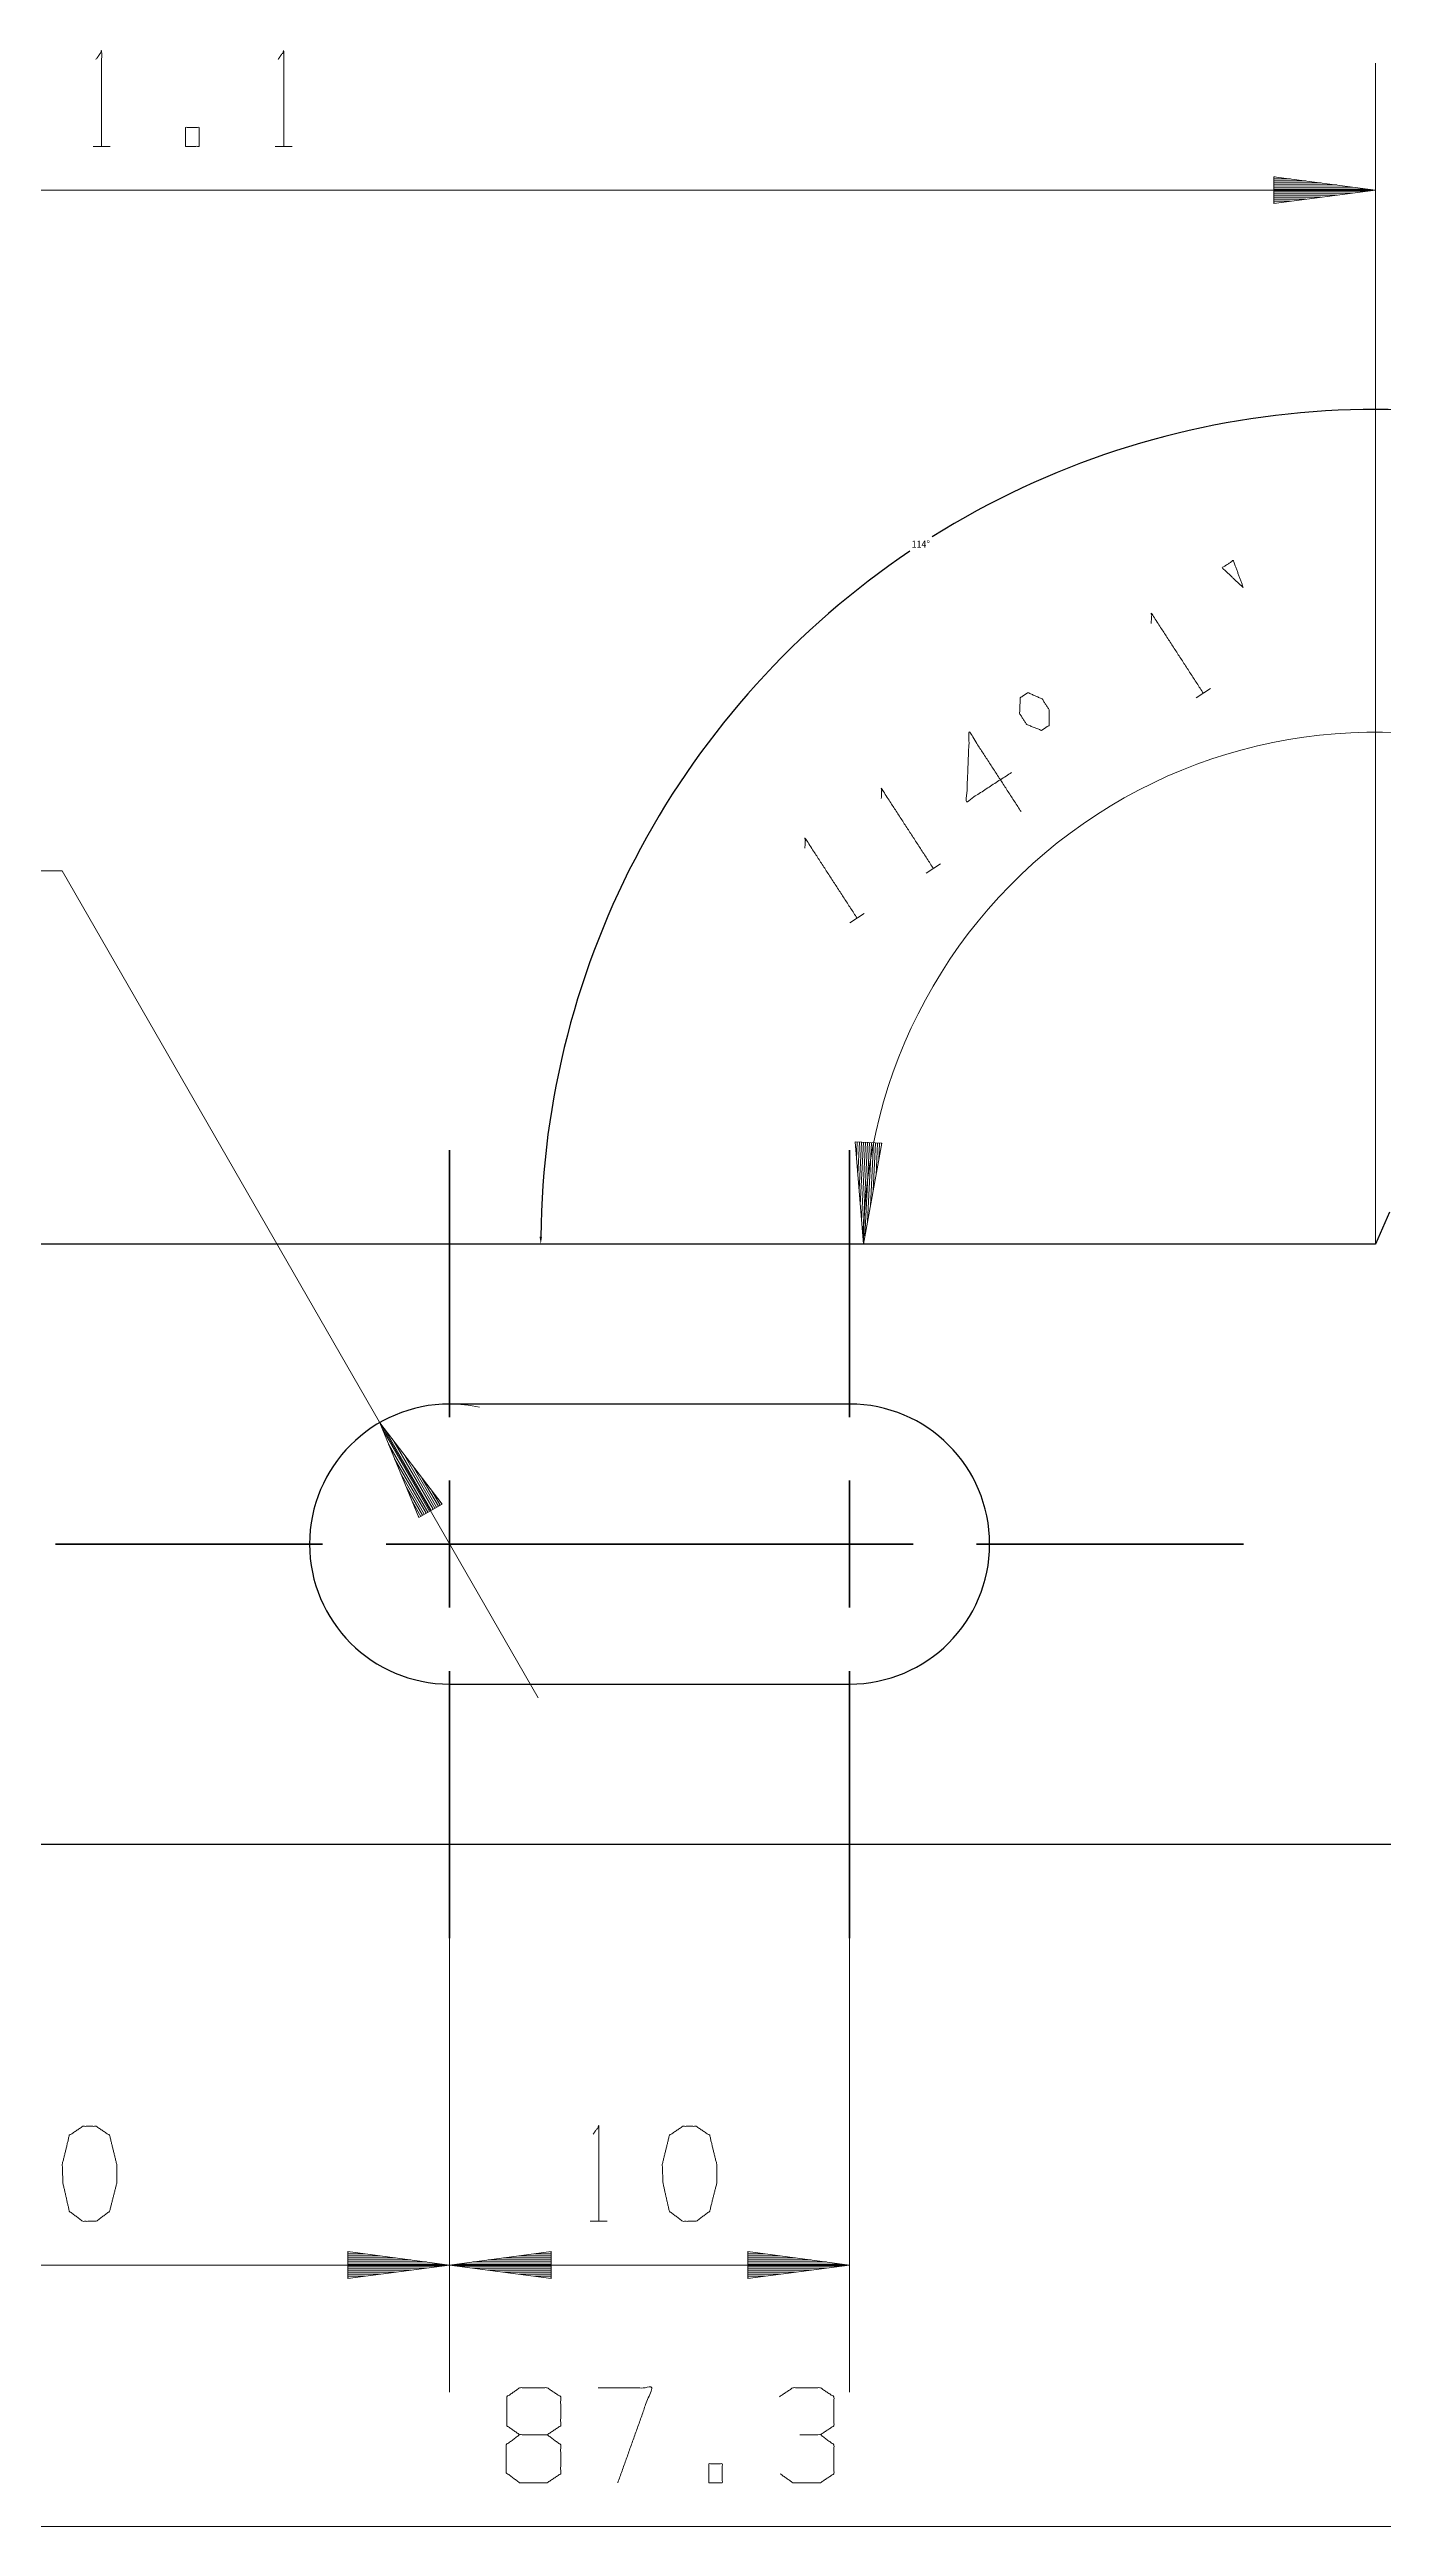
# Model space of a CAD drawing. Header units: millimetres. Extents: x 0 to 210, y 0 to 675.
# Drawn here: x 73 to 106.3, y 175 to 237 of the extents above; entities that cross this region are included whole.
import ezdxf

# ---------------------------------------------------------------- set-up
doc = ezdxf.new("R2010")
doc.units = ezdxf.units.MM
doc.layers.add('1', color=7, linetype='Continuous', true_color=0xffffff)
doc.dimstyles.get("Standard").update_dxf_attribs({"dimtxt": 0.18, "dimasz": 0.18, "dimexe": 0.18, "dimexo": 0.0625, "dimgap": 0.09, "dimtad": 0, "dimtih": 1, "dimtoh": 1, "dimdec": 4, "dimzin": 0, "dimdsep": 46, "dimtxsty": 'Standard', "dimcen": 0.09, "dimadec": 0, "dimazin": 0, "dimtfac": 1, "dimtdec": 4, "dimtofl": 0, "dimtmove": 0, "dimatfit": 3, "dimfxl": 0, "dimtolj": 1, "dimtzin": 0, "dimarcsym": 0})

# ---------------------------------------------------------------- blocks, each defined once
blk = doc.blocks.new('*D2')
at = {"color": 0, "lineweight": -2, "transparency": 16777216}
for start, end in [(66.4838, 122.07559), (123.89171, 179.50567)]:
    blk.add_arc((106.13, 207.096), 20.863, start, end, dxfattribs=at)
at = {"color": 0, "lineweight": 18, "transparency": 16777216}
for points in [[(114.466, 226.253), (114.442, 226.199), (114.619, 226.153)], [(85.297, 207.275), (85.237, 207.276), (85.266, 207.096)]]:
    blk.add_solid(points, dxfattribs=at)
at = {"layer": 'Defpoints', "color": 0, "lineweight": 18, "transparency": 16777216}
for p in [(116.809, 231.069), (101.085, 227.34), (109.911, 215.584), (44.987, 207.096), (106.13, 207.096)]:
    blk.add_point(p, dxfattribs=at)
at = {"color": 0, "lineweight": 18, "transparency": 16777216, "insert": (94.768, 224.594), "char_height": 0.18, "attachment_point": 5}
blk.add_mtext('\\A1;114°', dxfattribs=at)

msp = doc.modelspace()

# ---------------------------------------------------------------- linework, layer by layer
at = {"layer": '1', "color": 13, "linetype": 'Continuous', "lineweight": 18}
for p, q in [((106.12972, 207.0955), (106.12972, 236.61864)), ((44.98706, 233.44363), (106.12972, 233.44363)), ((103.58972, 233.77803), (103.58972, 233.10924)), ((106.12972, 233.44363), (103.58972, 233.77803)), ((103.58972, 233.77383), (103.6216, 233.77383)), ((103.58972, 233.77383), (103.6216, 233.77383)), ((103.58972, 233.72302), (104.00748, 233.72302)), ((103.58972, 233.67224), (104.39333, 233.67224)), ((103.58972, 233.62143), (104.7792, 233.62143)), ((103.58972, 233.57063), (105.16507, 233.57063)), ((103.58972, 233.51984), (105.55093, 233.51984)), ((103.58972, 233.46902), (105.93679, 233.46902)), ((103.58972, 233.10924), (106.12972, 233.44363)), ((103.58972, 233.41823), (105.93679, 233.41823)), ((103.58972, 233.36743), (105.55093, 233.36743)), ((103.58972, 233.31664), (105.16507, 233.31664)), ((103.58972, 233.26584), (104.7792, 233.26584)), ((103.58972, 233.21503), (104.39333, 233.21503)), ((103.58972, 233.16423), (104.00748, 233.16423)), ((103.58972, 233.11343), (103.6216, 233.11343)), ((103.58972, 233.11343), (103.6216, 233.11343)), ((73.3032, 216.42407), (70.7632, 216.42407)), ((85.20031, 195.74934), (73.3032, 216.42407)), ((93.12457, 209.64894), (93.33297, 207.0955)), ((93.79254, 209.61586), (93.12457, 209.64894)), ((93.12876, 209.64873), (93.12717, 209.61688)), ((93.12876, 209.64873), (93.12717, 209.61688)), ((93.1795, 209.64621), (93.15884, 209.22897)), ((93.23023, 209.64371), (93.1905, 208.84106)), ((93.28098, 209.64119), (93.22217, 208.45317)), ((93.33171, 209.63869), (93.25382, 208.06526)), ((93.38245, 209.63615), (93.28548, 207.67735)), ((93.43318, 209.63367), (93.31715, 207.28946)), ((93.33297, 207.0955), (93.79254, 209.61586)), ((93.48392, 209.63113), (93.36788, 207.28696)), ((93.53467, 209.62863), (93.4377, 207.66983)), ((93.5854, 209.62611), (93.50751, 208.05272)), ((93.63614, 209.62361), (93.57733, 208.43559)), ((93.68687, 209.62109), (93.64715, 208.81848)), ((93.73761, 209.61859), (93.71696, 209.20135)), ((93.78835, 209.61607), (93.78677, 209.58424)), ((93.78835, 209.61607), (93.78677, 209.58424)), ((82.79809, 200.59436), (81.24141, 202.6291)), ((81.24141, 202.6291), (82.21842, 200.2608)), ((82.48624, 200.41492), (81.31562, 202.4492)), ((82.53027, 200.44023), (81.35965, 202.47455)), ((82.44221, 200.38957), (81.46404, 202.08942)), ((82.5743, 200.46558), (81.59613, 202.16545)), ((82.39819, 200.36423), (81.61246, 201.72964)), ((82.35415, 200.33888), (81.76089, 201.36986)), ((82.61833, 200.49092), (81.83261, 201.85634)), ((82.66236, 200.51627), (82.0691, 201.54723)), ((82.31012, 200.31357), (81.90931, 201.01009)), ((82.26609, 200.28822), (82.05773, 200.65028)), ((82.70639, 200.54158), (82.30558, 201.23811)), ((82.75043, 200.56693), (82.54207, 200.92902)), ((82.22206, 200.26288), (82.20616, 200.29053)), ((82.22206, 200.26288), (82.20616, 200.29053)), ((82.21842, 200.2608), (82.79809, 200.59436)), ((82.79446, 200.59227), (82.77855, 200.6199)), ((82.79446, 200.59227), (82.77855, 200.6199)), ((82.98707, 189.74551), (82.98707, 178.39696)), ((82.98707, 189.74551), (82.98707, 178.39696)), ((92.98706, 189.74551), (92.98706, 178.39696)), ((62.98706, 181.57195), (82.98707, 181.57195)), ((80.44707, 181.90634), (80.44707, 181.23755)), ((82.98707, 181.57195), (80.44707, 181.90634)), ((80.44707, 181.90215), (80.47894, 181.90215)), ((80.44707, 181.90215), (80.47894, 181.90215)), ((80.44707, 181.85133), (80.86481, 181.85133)), ((80.44707, 181.80055), (81.25068, 181.80055)), ((80.44707, 181.74974), (81.63654, 181.74974)), ((80.44707, 181.69894), (82.0224, 181.69894)), ((80.44707, 181.64815), (82.40827, 181.64815)), ((80.44707, 181.59734), (82.79414, 181.59734)), ((80.44707, 181.23755), (82.98707, 181.57195)), ((80.44707, 181.54655), (82.79414, 181.54655)), ((80.44707, 181.49574), (82.40827, 181.49574)), ((80.44707, 181.44495), (82.0224, 181.44495)), ((85.52707, 181.90634), (82.98707, 181.57195)), ((82.98707, 181.57195), (85.52707, 181.23755)), ((82.98707, 181.57195), (92.98706, 181.57195)), ((85.52707, 181.59734), (83.17999, 181.59734)), ((85.52707, 181.54655), (83.17999, 181.54655)), ((85.52707, 181.64815), (83.56586, 181.64815)), ((85.52707, 181.49574), (83.56586, 181.49574)), ((85.52707, 181.69894), (83.95173, 181.69894)), ((85.52707, 181.44495), (83.95173, 181.44495)), ((85.52707, 181.74974), (84.33759, 181.74974)), ((85.52707, 181.80055), (84.72346, 181.80055)), ((85.52707, 181.85133), (85.10932, 181.85133)), ((85.52707, 181.90215), (85.49519, 181.90215)), ((85.52707, 181.90215), (85.49519, 181.90215)), ((85.52707, 181.23755), (85.52707, 181.90634)), ((90.44706, 181.90634), (90.44706, 181.23755)), ((92.98706, 181.57195), (90.44706, 181.90634)), ((90.44706, 181.90215), (90.47894, 181.90215)), ((90.44706, 181.90215), (90.47894, 181.90215)), ((90.44706, 181.85133), (90.86481, 181.85133)), ((90.44706, 181.80055), (91.25067, 181.80055)), ((90.44706, 181.74974), (91.63654, 181.74974)), ((90.44706, 181.69894), (92.02241, 181.69894)), ((90.44706, 181.64815), (92.40826, 181.64815)), ((90.44706, 181.59734), (92.79413, 181.59734)), ((90.44706, 181.23755), (92.98706, 181.57195)), ((90.44706, 181.54655), (92.79413, 181.54655)), ((90.44706, 181.49574), (92.40826, 181.49574)), ((90.44706, 181.44495), (92.02241, 181.44495)), ((80.44707, 181.39415), (81.63654, 181.39415)), ((80.44707, 181.34334), (81.25068, 181.34334)), ((80.44707, 181.29254), (80.86481, 181.29254)), ((80.44707, 181.24174), (80.47894, 181.24174)), ((80.44707, 181.24174), (80.47894, 181.24174)), ((85.52707, 181.39415), (84.33759, 181.39415)), ((85.52707, 181.34334), (84.72346, 181.34334)), ((85.52707, 181.29254), (85.10932, 181.29254)), ((85.52707, 181.24174), (85.49519, 181.24174)), ((85.52707, 181.24174), (85.49519, 181.24174)), ((90.44706, 181.39415), (91.63654, 181.39415)), ((90.44706, 181.34334), (91.25067, 181.34334)), ((90.44706, 181.29254), (90.86481, 181.29254)), ((90.44706, 181.24174), (90.47894, 181.24174)), ((90.44706, 181.24174), (90.47894, 181.24174)), ((44.98706, 175.03658), (132.28976, 175.03658))]:
    msp.add_line(p, q, dxfattribs=at)
at = {"layer": '1', "color": 95, "linetype": 'Continuous', "lineweight": 18}
for p, q in [((74.07697, 234.53615), (74.50117, 234.53615)), ((78.62991, 234.53615), (79.05412, 234.53615)), ((101.65227, 220.74843), (102.00806, 220.97945)), ((94.90439, 216.3672), (95.26017, 216.59819)), ((92.99506, 215.1275), (93.35085, 215.35852)), ((86.50564, 182.66446), (86.92984, 182.66446))]:
    msp.add_line(p, q, dxfattribs=at)
at = {"layer": '1', "color": 252, "linetype": 'Continuous', "lineweight": 35}
for p, q in [((82.98707, 202.77051), (82.98707, 209.4455)), ((92.98706, 202.77051), (92.98706, 209.4455)), ((82.98707, 198.00801), (82.98707, 201.18301)), ((92.98706, 198.00801), (92.98706, 201.18301)), ((79.81207, 199.59552), (73.13706, 199.59552)), ((81.39957, 199.59552), (84.57457, 199.59552)), ((89.81206, 199.59552), (83.13706, 199.59552)), ((86.16206, 199.59552), (92.83707, 199.59552)), ((91.39956, 199.59552), (94.57456, 199.59552)), ((96.16206, 199.59552), (102.83707, 199.59552)), ((82.98707, 196.42052), (82.98707, 189.74551)), ((92.98706, 196.42052), (92.98706, 189.74551))]:
    msp.add_line(p, q, dxfattribs=at)
at = {"layer": '1', "color": 30, "linetype": 'Continuous', "lineweight": 25}
for p, q in [((106.48486, 207.89275), (106.12972, 207.0955)), ((106.12972, 207.0955), (44.98706, 207.0955)), ((92.98706, 203.09549), (82.98707, 203.09549)), ((82.98707, 196.0955), (92.98706, 196.0955)), ((44.98706, 192.0955), (132.28976, 192.0955))]:
    msp.add_line(p, q, dxfattribs=at)
at = {"layer": '1', "color": 13, "linetype": 'Continuous', "lineweight": 18}
for centre, radius, start, end in [((106.12972, 207.0955), 12.79675, 65.9894739, 180), ((82.98707, 199.59552), 3.5, 77.7054096, 90)]:
    msp.add_arc(centre, radius, start, end, dxfattribs=at)
at = {"layer": '1', "color": 30, "linetype": 'Continuous', "lineweight": 25}
for centre, start, end in [((82.98707, 199.59552), 90, 270), ((92.98706, 199.59552), 270, 90)]:
    msp.add_arc(centre, 3.5, start, end, dxfattribs=at)
at = {"layer": '1', "color": 95, "linetype": 'Continuous', "lineweight": 18}
for points, knots in [([(74.14767, 236.71114), (74.28907, 236.91113), (74.28907, 234.53614)], [0, 0, 0.093487, 1, 1]), ([(78.70062, 236.71114), (78.84202, 236.91113), (78.84202, 234.53614)], [0, 0, 0.09348596, 1, 1]), ([(76.38879, 234.53614), (76.72462, 234.53614), (76.72462, 235.01113), (76.38879, 235.01113), (76.38879, 234.53614)], [0, 0, 0.20709105, 0.5, 0.70709105, 1, 1]), ([(102.82735, 223.50847), (102.29791, 223.99934), (102.57957, 224.18221), (102.82735, 223.50847)], [0, 0, 0.40659869, 0.59572245, 1, 1]), ([(100.52715, 222.61116), (100.53683, 222.8559), (101.83016, 220.86394)], [0, 0, 0.09348778, 1, 1]), ([(97.78397, 219.93585), (97.97669, 220.06099), (97.9776, 220.44906), (97.80062, 220.72165), (97.44573, 220.87874), (97.25302, 220.7536), (97.23729, 220.3559), (97.41427, 220.08332), (97.78397, 219.93585)], [0, 0, 0.08568484, 0.23039214, 0.35158049, 0.49629853, 0.58198014, 0.73039485, 0.8515832, 1, 1]), ([(97.03759, 218.88492), (95.91094, 218.15341), (95.97993, 219.89722), (97.27327, 217.90526)], [0, 0, 0.24586873, 0.56529466, 1, 1]), ([(93.77926, 218.22991), (93.78894, 218.47465), (95.08228, 216.48269)], [0, 0, 0.09348758, 1, 1]), ([(91.86994, 216.99023), (91.87961, 217.23497), (93.17295, 215.24301)], [0, 0, 0.09348744, 1, 1]), ([(74.15329, 182.66445), (74.48911, 182.91444), (74.66586, 183.61445), (74.66586, 184.08944), (74.48911, 184.81444), (74.15329, 185.03944), (73.81747, 185.03944), (73.48164, 184.81444), (73.30489, 184.08944), (73.32257, 183.61445), (73.48164, 182.91444), (73.81747, 182.66445), (74.15329, 182.66445)], [0, 0, 0.06752483, 0.18397232, 0.26058305, 0.38094267, 0.44614086, 0.5003058, 0.565504, 0.68586382, 0.76252759, 0.87831023, 0.94583506, 1, 1]), ([(86.57634, 184.83945), (86.71774, 185.03944), (86.71774, 182.66445)], [0, 0, 0.09348596, 1, 1]), ([(89.15329, 182.66445), (89.48911, 182.91444), (89.66587, 183.61445), (89.66587, 184.08944), (89.48911, 184.81444), (89.15329, 185.03944), (88.81747, 185.03944), (88.48164, 184.81444), (88.30489, 184.08944), (88.32256, 183.61445), (88.48164, 182.91444), (88.81747, 182.66445), (89.15329, 182.66445)], [0, 0, 0.06752479, 0.18397242, 0.26058311, 0.38094286, 0.44614102, 0.50030593, 0.56550409, 0.68586384, 0.76252754, 0.87831029, 0.94583509, 1, 1]), ([(84.73911, 177.32907), (84.42096, 177.55407), (84.42096, 178.27907), (84.73911, 178.50407), (85.42844, 178.50407), (85.76427, 178.27907), (85.76427, 177.55407), (85.42844, 177.32907), (84.73911, 177.32907), (84.40329, 177.07908), (84.40329, 176.37907), (84.73911, 176.12908), (85.42844, 176.12908), (85.76427, 176.35408), (85.76427, 177.07908), (85.42844, 177.32907)], [0, 0, 0.04757329, 0.13608506, 0.18365834, 0.26781506, 0.3171657, 0.40567748, 0.45502812, 0.53918484, 0.59029659, 0.67575736, 0.72686911, 0.81102583, 0.86037648, 0.94888825, 1, 1]), ([(87.19234, 176.12908), (88.04074, 178.50407), (86.69744, 178.50407)], [0, 0, 0.65246966, 1, 1]), ([(92.25787, 177.32907), (92.59369, 177.55407), (92.59369, 178.27907), (92.25787, 178.50407), (91.56854, 178.50407), (91.23272, 178.27907)], [0, 0, 0.15387465, 0.42985316, 0.58372781, 0.84612535, 1, 1]), ([(91.25039, 176.35408), (91.56854, 176.12908), (92.25787, 176.12908), (92.59369, 176.35408), (92.59369, 177.07908), (92.25787, 177.32907), (91.74529, 177.32907)], [0, 0, 0.1241209, 0.34368802, 0.47244614, 0.70337745, 0.83673037, 1, 1]), ([(89.46882, 176.12908), (89.80464, 176.12908), (89.80464, 176.60407), (89.46882, 176.60407), (89.46882, 176.12908)], [0, 0, 0.20709105, 0.5, 0.70709105, 1, 1])]:
    msp.add_open_spline(points, degree=1, knots=knots, dxfattribs=at)

# ---------------------------------------------------------------- dimensions: what is measured, and where the dimension line sits
at = {"lineweight": 18}
dim = msp.add_angular_dim_2l(base=(101.08492, 227.33966), line1=((106.12972, 207.0955), (44.98706, 207.0955)), line2=((109.91102, 215.58424), (116.8087, 231.06903)), dimstyle='Standard', dxfattribs=at)
dim.commit()
dim.dimension.update_dxf_attribs({"geometry": '*D2', "text_midpoint": (94.76838, 224.59395)})

doc.saveas('drawing.dxf')
